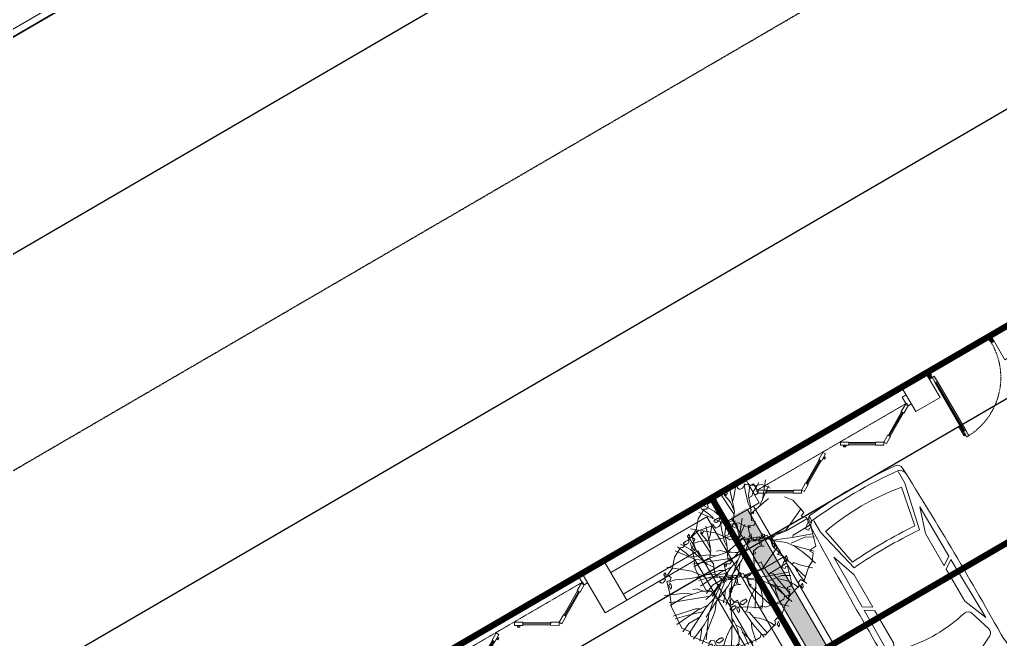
# Model space of a CAD drawing. Header units: millimetres. Extents: x 403824132 to 733479728, y 1974822364 to 2151530530.
# Drawn here: x 568540077 to 568555833, y 2063025188 to 2063035136 of the extents above; entities that cross this region are included whole.
import ezdxf

# ---------------------------------------------------------------- set-up
doc = ezdxf.new("R2010")
doc.units = ezdxf.units.MM
for name, pattern in [('ACAD_ISO10W100', [18.5, 12, -3, 0.5, -3]), ('CENTER', [3, 1.5, -0.5, 0.5, -0.5]), ('DASHDOT2', [0.5, 0.25, -0.125, 0, -0.125]), ('HIDDEN', [0.75, 0.5, -0.25])]:
    doc.linetypes.add(name, pattern=pattern)
for name, color, linetype, lineweight in [('A-NET THAY', 125, 'Continuous', 18), ('boDnv', 54, 'Continuous', 25), ('E- RANH GIOI', 1, 'CENTER', 13), ('E- THAY', 9, 'Continuous', 20), ('E- Tuong', 4, 'Continuous', 13), ('E-Manh', 251, 'Continuous', 13), ('E-NoiThat', 32, 'Continuous', 9), ('i_Cay', 114, 'Continuous', 13), ('i_Hatch', 250, 'Continuous', 13), ('LD-CUA', 146, 'Continuous', 13), ('LD-THAY', 9, 'Continuous', 13)]:
    doc.layers.add(name, color=color, linetype=linetype, lineweight=lineweight)
for name, color, linetype in [('ChiaLo', 128, 'CENTER'), ('datOBt', 42, 'Continuous'), ('datOlienke', 42, 'Continuous'), ('LogDg', 7, 'Continuous'), ('loKBT', 42, 'Continuous'), ('LoLK', 6, 'Continuous'), ('TimDg', 222, 'Continuous'), ('ViaHeS', 32, 'Continuous')]:
    doc.layers.add(name, color=color, linetype=linetype)
doc.styles.add('rms', font='romans.shx', dxfattribs={"width": 0.7, "bigfont": 'vns.shx'})
doc.linetypes.add('ADL', pattern='A,0.125,-0.15,["++",rms,S=0.5,R=0,X=0,Y=-0.2245],-1.35,1.125', length=2.75)

# ---------------------------------------------------------------- blocks, each defined once
blk = doc.blocks.new('CI1')
at = {"layer": 'A-NET THAY'}
for points in [[(0, 16332), (0, 18332), (-11000, 18332), (-11000, 3000), (-6081, -1106), (0, 0), (0, 3049)], [(-110, 16332), (-110, 18222), (-10890, 18222), (-10890, 3051), (-6050, -988), (-110, 92), (-110, 3049)]]:
    blk.add_lwpolyline(points, dxfattribs=at)
blk = doc.blocks.new('CUM CONG A10.9.9.1.8')
at = {"layer": 'A-NET THAY', "xscale": 0.001, "yscale": 0.001, "zscale": 0.001}
blk.add_blockref('CI1', (11, -18.332), dxfattribs=at)
blk = doc.blocks.new('MB CONG KHU A')
at = {"layer": 'LoLK', "rotation": 19.88421774950428}
blk.add_blockref('CUM CONG A10.9.9.1.8', (-49.402, 1.343), dxfattribs=at)
blk = doc.blocks.new('cd2400')
for p, q in [((433, 355), (125, 178)), ((643, 355), (951, 178)), ((1697, 355), (1389, 178)), ((1907, 355), (2215, 178))]:
    blk.add_line(p, q)
at = {"color": 251, "linetype": 'DASHDOT2'}
blk.add_line((2320, 100), (20, 100), dxfattribs=at)
for points in [[(538, 393), (443, 338), (423, 372), (518, 428)], [(538, 393), (633, 338), (653, 372), (558, 428)], [(1802, 393), (1707, 338), (1687, 372), (1782, 428)], [(1802, 393), (1897, 338), (1917, 372), (1822, 428)], [(-30, 0), (-30, 140), (20, 140), (20, 100), (30, 100), (30, 0)], [(40, 105), (135, 160), (115, 195), (20, 140)], [(1036, 105), (941, 160), (961, 195), (1056, 140)], [(1024, 166), (999, 181), (1006, 193), (1032, 179)], [(1304, 105), (1399, 160), (1379, 195), (1284, 140)], [(1316, 166), (1341, 181), (1334, 193), (1308, 179)], [(2300, 105), (2205, 160), (2225, 195), (2320, 140)], [(2370, 0), (2370, 140), (2320, 140), (2320, 100), (2310, 100), (2310, 0)]]:
    blk.add_lwpolyline(points, close=True)
at = {"color": 9}
for points in [[(440, 342), (133, 165), (118, 191), (425, 368)], [(636, 342), (943, 165), (958, 191), (651, 368)], [(1704, 342), (1397, 165), (1382, 191), (1689, 368)], [(1900, 342), (2207, 165), (2222, 191), (1915, 368)]]:
    blk.add_lwpolyline(points, close=True, dxfattribs=at)
blk = doc.blocks.new('mb-cay34')
for p, q in [((-76, 813), (254, 836)), ((118, 536), (49, 859)), ((137, 688), (95, 855)), ((148, 528), (175, 874)), ((247, 722), (308, 851)), ((254, 836), (357, 760)), ((-472, 722), (-472, 746)), ((-472, 746), (-468, 746)), ((-468, 722), (-472, 722)), ((-456, 783), (-468, 775)), ((-468, 746), (-468, 775)), ((-468, 698), (-468, 722)), ((-460, 698), (-468, 698)), ((-460, 693), (-460, 698)), ((-448, 693), (-460, 693)), ((-456, 783), (-452, 779)), ((-452, 779), (-448, 779)), ((-448, 779), (-448, 775)), ((-448, 775), (-444, 775)), ((-448, 698), (-448, 693)), ((-440, 698), (-448, 698)), ((-444, 775), (-440, 771)), ((-440, 771), (-436, 771)), ((-436, 710), (-440, 702)), ((-440, 702), (-440, 698)), ((-436, 771), (-436, 767)), ((-436, 767), (-432, 762)), ((-432, 718), (-436, 710)), ((-432, 762), (-428, 762)), ((-428, 746), (-432, 742)), ((-432, 742), (-432, 718)), ((-428, 762), (-428, 746)), ((-414, 692), (-247, 741)), ((-406, 642), (-414, 692)), ((-349, 698), (-364, 683)), ((-310, 698), (-349, 698)), ((-300, 688), (-310, 678)), ((-305, 703), (-300, 703)), ((-300, 703), (-300, 688)), ((-141, 547), (-262, 817)), ((-247, 741), (-76, 813)), ((68, 270), (-144, 813)), ((-106, 585), (-103, 817)), ((201, 471), (137, 688)), ((171, 395), (380, 802)), ((247, 524), (247, 722)), ((292, 323), (585, 703)), ((357, 760), (410, 787)), ((372, 547), (467, 775)), ((410, 787), (627, 620)), ((460, 646), (539, 711)), ((-368, 319), (-589, 589)), ((-536, 656), (-536, 652)), ((-528, 656), (-536, 656)), ((-504, 652), (-536, 652)), ((-536, 528), (-486, 639)), ((-516, 680), (-528, 668)), ((-528, 668), (-528, 656)), ((-483, 680), (-516, 680)), ((-504, 656), (-504, 652)), ((-492, 656), (-504, 656)), ((-487, 660), (-492, 660)), ((-492, 660), (-492, 656)), ((-483, 664), (-487, 664)), ((-487, 664), (-487, 660)), ((-486, 639), (-433, 612)), ((-475, 672), (-483, 664)), ((-479, 684), (-475, 684)), ((-475, 684), (-475, 672)), ((-433, 612), (-406, 642)), ((-376, 578), (-395, 673)), ((-285, 380), (-376, 578)), ((-373, 669), (-373, 664)), ((-364, 669), (-373, 669)), ((-335, 664), (-373, 664)), ((-364, 683), (-364, 669)), ((-335, 669), (-335, 664)), ((-320, 669), (-335, 669)), ((-320, 673), (-320, 669)), ((-315, 673), (-320, 673)), ((-315, 678), (-315, 673)), ((-310, 678), (-315, 678)), ((-53, 334), (-106, 585)), ((270, 410), (566, 627)), ((395, 597), (460, 646)), ((627, 620), (608, 574)), ((608, 574), (638, 532)), ((650, 616), (650, 640)), ((650, 640), (654, 640)), ((654, 616), (650, 616)), ((666, 677), (654, 669)), ((654, 640), (654, 669)), ((654, 591), (654, 616)), ((662, 591), (654, 591)), ((662, 587), (662, 591)), ((674, 587), (662, 587)), ((666, 677), (670, 673)), ((670, 673), (674, 673)), ((674, 673), (674, 669)), ((674, 669), (678, 669)), ((682, 591), (674, 591)), ((674, 591), (674, 587)), ((678, 669), (682, 665)), ((682, 665), (686, 665)), ((686, 604), (682, 596)), ((682, 596), (682, 591)), ((686, 665), (686, 660)), ((686, 660), (690, 656)), ((690, 612), (686, 604)), ((698, 568), (689, 568)), ((689, 568), (689, 563)), ((728, 563), (689, 563)), ((690, 656), (694, 656)), ((694, 640), (690, 636)), ((690, 636), (690, 612)), ((694, 656), (694, 640)), ((713, 597), (698, 582)), ((698, 582), (698, 568)), ((752, 597), (713, 597)), ((742, 568), (728, 568)), ((728, 568), (728, 563)), ((747, 572), (742, 572)), ((742, 572), (742, 568)), ((752, 577), (747, 577)), ((747, 577), (747, 572)), ((762, 587), (752, 577)), ((757, 602), (762, 602)), ((762, 602), (762, 587)), ((-729, 289), (-657, 429)), ((-657, 429), (-536, 528)), ((-84, 475), (-141, 547)), ((-114, 376), (-137, 433)), ((156, 467), (118, 536)), ((160, 372), (148, 528)), ((152, 190), (292, 464)), ((315, 445), (372, 547)), ((638, 532), (714, 544)), ((645, 444), (645, 473)), ((645, 473), (650, 473)), ((650, 444), (645, 444)), ((664, 517), (650, 507)), ((650, 473), (650, 507)), ((650, 415), (650, 444)), ((660, 415), (650, 415)), ((660, 410), (660, 415)), ((664, 517), (669, 512)), ((669, 512), (674, 512)), ((674, 512), (674, 507)), ((674, 507), (679, 507)), ((684, 415), (674, 415)), ((674, 415), (674, 410)), ((679, 507), (684, 503)), ((684, 503), (689, 503)), ((689, 430), (684, 420)), ((684, 420), (684, 415)), ((689, 503), (689, 498)), ((689, 498), (694, 493)), ((694, 439), (689, 430)), ((694, 493), (698, 493)), ((698, 473), (694, 468)), ((694, 468), (694, 439)), ((698, 493), (698, 473)), ((714, 544), (744, 471)), ((744, 471), (839, 327)), ((-623, 258), (-760, 319)), ((-479, 190), (-729, 376)), ((-714, 258), (-729, 289)), ((-239, 220), (-368, 319)), ((-209, 141), (-285, 380)), ((-53, 323), (-114, 376)), ((15, 217), (-53, 334)), ((61, 262), (76, 346)), ((122, 232), (171, 395)), ((133, 251), (270, 410)), ((167, 224), (292, 323)), ((528, 179), (828, 369)), ((674, 410), (660, 410)), ((839, 327), (870, 304)), ((858, 308), (843, 274)), ((-809, -46), (-763, 141)), ((-634, 179), (-771, 262)), ((-767, 209), (-725, 224)), ((-763, 141), (-767, 209)), ((-725, 224), (-714, 258)), ((-342, 80), (-634, 179)), ((-562, 239), (-623, 258)), ((-395, 68), (-479, 190)), ((-179, 194), (-239, 220)), ((-141, 34), (-209, 141)), ((-106, 46), (-179, 194)), ((-15, 84), (23, 152)), ((0, 57), (122, 232)), ((0, 0), (152, 190)), ((34, 182), (15, 217)), ((23, 152), (46, 213)), ((46, 213), (61, 262)), ((182, 19), (528, 179)), ((600, 156), (665, 122)), ((665, 122), (923, 144)), ((843, 274), (889, 228)), ((889, 228), (919, 11)), ((-744, 114), (-809, 122)), ((-729, 80), (-801, 68)), ((-494, 114), (-744, 114)), ((-589, 129), (-729, 80)), ((-403, 0), (-486, -65)), ((-384, 11), (-403, 0)), ((-391, 23), (-395, 68)), ((-300, 0), (-384, 11)), ((-266, 27), (-342, 80)), ((-224, 34), (-300, 0)), ((-137, 61), (-224, 34)), ((-72, 4), (-137, 61)), ((-110, 23), (-61, 19)), ((-42, -72), (-110, 23)), ((-57, -38), (-72, 4)), ((-61, 19), (-38, -15)), ((-42, -49), (-19, 8)), ((-19, 8), (-19, -42)), ((-4, -38), (-15, 84)), ((122, -19), (182, 19)), ((243, 30), (308, 19)), ((308, 19), (308, -34)), ((748, -8), (938, 30)), ((919, 11), (919, -46)), ((-456, -38), (-817, -19)), ((-775, -209), (-809, -46)), ((-513, -72), (-809, -171)), ((-756, -57), (-779, -72)), ((-779, -72), (-744, -72)), ((-744, -72), (-763, -110)), ((-706, -68), (-756, -57)), ((-631, -80), (-706, -68)), ((-623, -110), (-669, -156)), ((-524, -68), (-631, -80)), ((-486, -65), (-524, -68)), ((-114, -91), (-220, -122)), ((-220, -122), (-213, -152)), ((-99, -106), (-114, -91)), ((-104, -87), (-76, -56)), ((-55, -66), (-104, -87)), ((-8, -65), (-99, -106)), ((-38, -15), (-57, -38)), ((-50, -64), (-23, -102)), ((-48, -97), (20, -227)), ((-19, -42), (-27, -53)), ((-23, -84), (42, -213)), ((-23, -102), (3, -87)), ((-7, -61), (50, -182)), ((3, -87), (3, -140)), ((46, -152), (103, -137)), ((106, -114), (122, -19)), ((110, -91), (125, -34)), ((118, -152), (110, -91)), ((308, -34), (368, -23)), ((368, -23), (714, -53)), ((501, -46), (539, -91)), ((539, -91), (915, -163)), ((684, -42), (748, -8)), ((714, -53), (942, -95)), ((927, -122), (862, -327)), ((919, -46), (893, -72)), ((893, -72), (908, -122)), ((908, -122), (927, -122)), ((-669, -156), (-794, -266)), ((-775, -266), (-775, -209)), ((-748, -270), (-775, -266)), ((-718, -277), (-748, -270)), ((-258, -205), (-444, -296)), ((-349, -258), (-406, -566)), ((-220, -243), (-258, -205)), ((-213, -232), (-220, -243)), ((-213, -152), (-186, -194)), ((-198, -228), (-213, -232)), ((-186, -194), (-198, -228)), ((3, -140), (-19, -152)), ((-19, -152), (-4, -190)), ((3, -216), (-19, -247)), ((-19, -247), (0, -262)), ((42, -213), (-15, -243)), ((-4, -190), (34, -190)), ((0, -262), (22, -262)), ((34, -190), (3, -216)), ((30, -152), (15, -201)), ((19, -247), (27, -293)), ((27, -232), (76, -255)), ((50, -182), (88, -160)), ((76, -255), (72, -312)), ((88, -160), (125, -156)), ((125, -156), (141, -179)), ((-824, -339), (-820, -339)), ((-824, -363), (-824, -339)), ((-820, -363), (-824, -363)), ((-807, -302), (-820, -310)), ((-820, -339), (-820, -310)), ((-820, -387), (-820, -363)), ((-811, -387), (-820, -387)), ((-811, -391), (-811, -387)), ((-799, -391), (-811, -391)), ((-807, -302), (-803, -306)), ((-803, -306), (-799, -306)), ((-799, -306), (-799, -310)), ((-799, -310), (-795, -310)), ((-799, -387), (-799, -391)), ((-791, -387), (-799, -387)), ((-795, -310), (-791, -314)), ((-791, -314), (-787, -314)), ((-787, -375), (-791, -383)), ((-791, -383), (-791, -387)), ((-787, -314), (-787, -318)), ((-787, -318), (-783, -323)), ((-783, -367), (-787, -375)), ((-783, -323), (-779, -323)), ((-779, -339), (-783, -343)), ((-783, -343), (-783, -367)), ((-779, -323), (-779, -339)), ((-669, -342), (-756, -376)), ((-741, -391), (-714, -327)), ((-661, -486), (-741, -391)), ((-714, -327), (-718, -277)), ((-490, -285), (-669, -342)), ((-574, -342), (-669, -414)), ((-551, -380), (-596, -429)), ((-444, -296), (-574, -342)), ((-376, -403), (-558, -654)), ((-551, -334), (-551, -380)), ((-384, -281), (-490, -285)), ((27, -293), (91, -281)), ((91, -281), (57, -304)), ((57, -304), (99, -559)), ((72, -293), (110, -555)), ((72, -312), (84, -391)), ((84, -391), (95, -483)), ((87, -300), (137, -293)), ((91, -312), (129, -315)), ((91, -376), (91, -312)), ((129, -315), (254, -475)), ((129, -319), (156, -388)), ((137, -293), (209, -281)), ((148, -304), (213, -281)), ((156, -388), (235, -585)), ((213, -281), (809, -467)), ((555, -388), (547, -426)), ((847, -410), (703, -578)), ((817, -342), (801, -388)), ((801, -388), (847, -410)), ((862, -327), (817, -342)), ((857, -371), (857, -376)), ((865, -371), (857, -371)), ((889, -376), (857, -376)), ((877, -347), (865, -359)), ((865, -359), (865, -371)), ((910, -347), (877, -347)), ((889, -371), (889, -376)), ((901, -371), (889, -371)), ((901, -367), (901, -371)), ((906, -367), (901, -367)), ((906, -363), (906, -367)), ((910, -363), (906, -363)), ((918, -355), (910, -363)), ((914, -343), (918, -343)), ((918, -343), (918, -355)), ((-669, -414), (-733, -433)), ((-638, -513), (-669, -563)), ((-619, -589), (-661, -486)), ((-429, -486), (-653, -665)), ((-596, -429), (-638, -513)), ((254, -475), (323, -524)), ((292, -528), (319, -737)), ((323, -524), (555, -749)), ((547, -426), (615, -475)), ((615, -475), (741, -612)), ((-517, -661), (-619, -589)), ((99, -559), (-53, -893)), ((110, -555), (110, -886)), ((209, -608), (205, -897)), ((235, -589), (209, -608)), ((235, -585), (327, -848)), ((665, -650), (566, -726)), ((703, -578), (665, -650)), ((-213, -851), (-315, -772)), ((224, -802), (175, -855)), ((247, -821), (224, -802)), ((505, -802), (247, -878)), ((262, -832), (247, -821)), ((319, -737), (384, -855)), ((524, -696), (505, -734)), ((505, -734), (509, -764)), ((509, -764), (505, -802)), ((566, -726), (524, -696)), ((15, -897), (-213, -851)), ((38, -836), (15, -897)), ((53, -859), (38, -836)), ((91, -893), (53, -859)), ((160, -886), (91, -893)), ((119, -934), (109, -934)), ((109, -934), (109, -939)), ((148, -939), (109, -939)), ((133, -905), (119, -919)), ((119, -919), (119, -934)), ((172, -905), (133, -905)), ((162, -934), (148, -934)), ((148, -934), (148, -939)), ((175, -855), (160, -886)), ((167, -929), (162, -929)), ((162, -929), (162, -934)), ((172, -924), (167, -924)), ((167, -924), (167, -929)), ((182, -914), (172, -924)), ((177, -900), (182, -900)), ((182, -900), (182, -914)), ((243, -848), (262, -832)), ((247, -878), (243, -848))]:
    blk.add_line(p, q)
for centre, radius in [((154, -13), 15.3), ((-195, -136), 11.7), ((-343, -280), 11.7), ((217, -295), 11.7)]:
    blk.add_circle(centre, radius)
for centre, radius, start, end in [((1371, -208), 898, 129.3545, 152.6092), ((554, 627), 468, 262.5537, 314.3375), ((1052, 958), 883, 248.5622, 262.3516), ((1081, 207), 551, 215.15, 249.1841), ((648, -1520), 1117, 77.3352, 91.8505), ((1165, 1074), 1813, 242.8644, 255.3539)]:
    blk.add_arc(centre, radius, start, end)
blk = doc.blocks.new('MBT1 BT4')
at = {"layer": 'A-NET THAY'}
blk.add_lwpolyline([(7074737, 760880), (7070937, 760880), (7070937, 761610), (7069667, 761610), (7069667, 780150), (7087544, 780150), (7087373, 779210)], dxfattribs=at)
at = {"layer": 'E- RANH GIOI', "ltscale": 0.05, "const_width": 100}
blk.add_lwpolyline([(7068937, 760880), (7079781, 760880), (7085676, 765799), (7088418, 780880), (7068937, 780880)], close=True, dxfattribs=at)
at = {"layer": 'E- Tuong'}
blk.add_lwpolyline([(7070937, 760880), (7071337, 760880), (7071337, 761610), (7070937, 761610)], close=True, dxfattribs=at)
at = {"layer": 'LD-THAY'}
for points in [[(7068937, 780880), (7088418, 780880), (7085676, 765799), (7079781, 760880), (7068937, 760880), (7068937, 780880)], [(7070937, 761100), (7069157, 761100), (7069157, 780660), (7088155, 780660), (7087874, 779119)], [(7070937, 761500), (7069557, 761500), (7069557, 780260), (7087675, 780260), (7087481, 779191)]]:
    blk.add_lwpolyline(points, dxfattribs=at)
at = {"layer": 'i_Cay', "xscale": -1.142857142857142, "yscale": 1.142857142857142, "zscale": 1.142857142857142, "rotation": 270}
blk.add_blockref('mb-cay34', (7069441, 762150), dxfattribs=at)
at = {"layer": 'LD-CUA', "xscale": 1.250002037429185, "yscale": 1.250002037429185, "zscale": 1.250002037429185, "rotation": 359.9999999975612}
blk.add_blockref('cd2400', (7071375, 760880), dxfattribs=at)
blk = doc.blocks.new('BT-03')
at = {"layer": 'E- RANH GIOI', "ltscale": 0.05, "const_width": 100}
blk.add_lwpolyline([(7449059, 959879), (7451802, 974960), (7457696, 979879), (7534188, 979879), (7538872, 974889), (7536973, 944869), (7531658, 939879), (7450422, 939879), (7446317, 944798), (7449059, 959879)], dxfattribs=at)
at = {"layer": 'E- RANH GIOI', "color": 5, "ltscale": 0.05, "true_color": 0x0000fa, "const_width": 100}
blk.add_lwpolyline([(7452011, 959342), (7454559, 973353), (7458783, 976879), (7532889, 976879), (7535796, 973782), (7534054, 946244), (7530470, 942879), (7451826, 942879), (7449520, 945643)], close=True, dxfattribs=at)
at = {"layer": 'loKBT'}
blk.add_line((7481040, 979879), (7468540, 979879), dxfattribs=at)
for points in [[(7468540, 979879), (7457696, 979879), (7451802, 974960), (7449059, 959879), (7468540, 959879)], [(7481040, 979879), (7468540, 979879), (7468540, 959879), (7481040, 959879)], [(7468540, 959879), (7481040, 959879), (7481040, 979879), (7468540, 979879)]]:
    blk.add_lwpolyline(points, close=True, dxfattribs=at)
blk = doc.blocks.new('02PCAR01')
at = {"color": 0, "linetype": 'ByBlock'}
for p, q in [((-122.94, 26.61), (-92.48, 26.84)), ((-109.29, 22.08), (-122.94, 26.61)), ((-89.35, 22.08), (-92.48, 26.84)), ((-90.39, 26.87), (-54.31, 27.32)), ((-87.23, 22.08), (-90.39, 26.87)), ((-54.31, 27.32), (-67.5, 22.08)), ((-138, 26.03), (-145, 26.03)), ((-112.52, 20.16), (-138, 26.03)), ((-136.91, 23.5), (-115.59, 19.26)), ((-89.35, 22.08), (-109.29, 22.08)), ((-67.5, 22.08), (-87.23, 22.08)), ((-48.33, 25.72), (-60.01, 22.2)), ((-6, 20.97), (-40, 15.97)), ((-112.51, -20.11), (-138, -25.97)), ((-136.91, -23.36), (-115.59, -19.12)), ((-6, -20.97), (-40, -15.97)), ((-138, -25.97), (-145, -25.97)), ((-109.29, -21.95), (-122.94, -26.47)), ((-89.35, -21.95), (-109.29, -21.95)), ((-89.35, -21.95), (-92.48, -26.7)), ((-87.23, -21.95), (-90.39, -26.73)), ((-67.5, -21.95), (-87.23, -21.95)), ((-54.31, -27.18), (-67.5, -21.95)), ((-48.33, -25.52), (-60.01, -22)), ((-122.94, -26.47), (-92.48, -26.7)), ((-90.39, -26.73), (-54.31, -27.18))]:
    blk.add_line(p, q, dxfattribs=at)
for centre, radius, start, end in [((110.89, 0.1), 260.73, 174.2342, 185.7658), ((-145.41, 25.94), 3.14, 92.1119, 173.4899), ((111.89, 0.1), 258.76, 174.0142, 185.9858), ((-77.24, -1914.33), 1944.6, 88.89024, 92.01225), ((-141.57, 24.61), 4.6, 94.3987, 147.5288), ((-30.02, -77.69), 108.31, 76.6607, 96.5655), ((-8.86, 25.33), 3.14, 17.8179, 78.3942), ((-95.47, 0.91), 93.12, 343.0347, 15.8141), ((-5.75, 24.64), 3.14, 14.3452, 76.6607), ((-7.97, 0.1), 131.06, 169.6897, 190.3103), ((-59.14, 19.33), 3, 106.7984, 193.6631), ((-47.46, 22.85), 3, 31.1455, 106.7984), ((-87.12, 0.1), 48.72, 330.0774, 29.9226), ((-111.75, 0.91), 111.76, 346.3976, 12.667), ((146.01, 0.1), 262.31, 175.7971, 184.2029), ((147.71, 0.1), 261.01, 175.5919, 184.4407), ((-142.7, 0.1), 82.75, 347.0683, 12.9317), ((-59.14, -19.13), 3, 166.3369, 253.2016), ((-145.41, -25.74), 3.14, 186.5101, 267.8881), ((-47.46, -22.65), 3, 253.2016, 328.8545), ((-6.15, -24.54), 3.14, 283.1156, 344.5941), ((-77.24, 1914.53), 1944.6, 267.98775, 271.10976), ((-141.57, -24.41), 4.6, 212.4712, 265.6013), ((-30.02, 77.89), 108.31, 263.4345, 283.1156), ((-9.37, -25.23), 3.14, 281.3249, 340.8826)]:
    blk.add_arc(centre, radius, start, end, dxfattribs=at)
blk = doc.blocks.new('*U200')
h = blk.add_hatch(color=253)
h.dxf.hatch_style = 1
h.paths.add_polyline_path([(50, 100), (90, 100), (90, 0), (50, 0)])
h.paths.add_polyline_path([(50, 1000), (90, 1000), (90, 1100), (50, 1100)])
h = blk.add_hatch(color=254)
h.dxf.hatch_style = 1
h.paths.add_polyline_path([(22, 895), (22, 1064), (50, 1064), (50, 1036), (27, 1036), (27, 895)])
h = blk.add_hatch(color=254)
h.dxf.hatch_style = 1
h.paths.add_polyline_path([(90, 100), (50, 100), (50, 1000), (90, 1000)])
h = blk.add_hatch(color=253)
h.dxf.hatch_style = 1
h.paths.add_polyline_path([(0, 0), (50, 0), (50, -40), (60, -40), (60, -110), (0, -110)])
h = blk.add_hatch(color=253)
h.dxf.hatch_style = 1
h.paths.add_polyline_path([(1200, 0), (1150, 0), (1150, -40), (1140, -40), (1140, -110), (1200, -110)])
for p, q in [((70, 100), (70, 1000)), ((90, 1000), (90, 100))]:
    blk.add_line(p, q)
for points in [[(50, 1000), (90, 1000), (90, 1100), (50, 1100), (50, 1000)], [(50, 1003), (50, 100)], [(50, 100), (90, 100), (90, 0), (50, 0), (50, 100)]]:
    blk.add_lwpolyline(points)
for points in [[(22, 895), (22, 1064), (50, 1064), (50, 1036), (27, 1036), (27, 895)], [(90, 100), (50, 100), (50, 1000), (90, 1000)], [(0, 0), (50, 0), (50, -40), (60, -40), (60, -110), (0, -110)], [(1200, 0), (1150, 0), (1150, -40), (1140, -40), (1140, -110), (1200, -110)]]:
    blk.add_lwpolyline(points, close=True)
at = {"linetype": 'HIDDEN', "ltscale": 30}
blk.add_arc((50, 0), 1100, 0, 90, dxfattribs=at)
blk = doc.blocks.new('SAN VUON BT A-BT1')
at = {"layer": 'i_Hatch', "true_color": 0x46cb3a, "transparency": 33554687}
h = blk.add_hatch(dxfattribs=at)
h.set_pattern_fill('CROSS', color=95, scale=300, double=1)
h.set_pattern_definition([(0, (2832.47, -202892.13), (75, 75), [37.5, -112.5]), (90, (2851.22, -202910.88), (-75, 75), [37.5, -112.5])])
h.paths.add_polyline_path([(7163777, 841297), (7151497, 841297), (7151497, 841007), (7163487, 841007), (7163487, 821857), (7163777, 821857)])
h.paths.add_polyline_path([(7158157, 822152), (7151787, 822152), (7151787, 839437), (7151497, 839437), (7151497, 821857), (7151497, 821517), (7158157, 821517)])
at = {"layer": 'E- RANH GIOI', "ltscale": 0.1, "const_width": 100}
blk.add_lwpolyline([(7151387, 821437), (7163887, 821437), (7163887, 841437), (7151387, 841437)], close=True, dxfattribs=at)
at = {"layer": 'E-Manh'}
for p, q in [((7163377, 821887), (7163377, 840927)), ((7163487, 821887), (7163487, 841037))]:
    blk.add_line(p, q, dxfattribs=at)
blk.add_lwpolyline([(7163777, 821887), (7163777, 841327)], dxfattribs=at)
for points in [[(7158717, 821437), (7158267, 821437), (7158267, 821887), (7158717, 821887)], [(7160368, 821437), (7159918, 821437), (7159918, 821887), (7160368, 821887)], [(7163887, 821437), (7163268, 821437), (7163268, 821887), (7163887, 821887)]]:
    blk.add_lwpolyline(points, close=True, dxfattribs=at)
at = {"layer": 'E-NoiThat', "xscale": -30.03147058763129, "yscale": 30.03147058763129, "zscale": 30.03147058763129, "rotation": 270}
blk.add_blockref('02PCAR01', (7161874, 826931), dxfattribs=at)
at = {"layer": 'i_Cay', "xscale": -1.142857142857142, "yscale": 1.142857142857142, "zscale": 1.142857142857142, "rotation": 270}
blk.add_blockref('mb-cay34', (7163754, 822367), dxfattribs=at)
blk.add_blockref('mb-cay34', (7163754, 822367), dxfattribs=at)
at = {"layer": 'LD-CUA', "xscale": -1}
blk.add_blockref('*U200', (7159918, 821547), dxfattribs=at)
at = {"layer": 'LD-CUA', "xscale": 1.208333333333333, "yscale": 1.208333333333333, "zscale": 1.208333333333333}
blk.add_blockref('cd2400', (7160405, 821577), dxfattribs=at)
blk = doc.blocks.new('MBT1 BT1')
at = {"layer": 'E- RANH GIOI', "ltscale": 0.1, "const_width": 100}
blk.add_lwpolyline([(7075416, 1014867), (7087916, 1014867), (7087916, 1034867), (7075416, 1034867)], close=True, dxfattribs=at)
at = {"layer": 'E- THAY'}
blk.add_blockref('SAN VUON BT A-BT1', (-75971, 193431), dxfattribs=at)
blk = doc.blocks.new('cum t1 dh i')
at = {"layer": 'A-NET THAY', "xscale": 0.001, "yscale": 0.001, "zscale": 0.001}
blk.add_blockref('CI1', (11, -18.332), dxfattribs=at)
blk = doc.blocks.new('NEN I02')
at = {"layer": 'datOlienke'}
blk.add_lwpolyline([(4.105, 4.919), (0, 0), (-122.664, 0), (-127.984, 4.99), (-129.908, 35.01), (-125.228, 40), (-7.274, 40), (-1.379, 35.081)], close=True, dxfattribs=at)
at = {"layer": 'LoLK'}
blk.add_lwpolyline([(-15.332, 11), (-15.332, 0), (0, 0), (4.105, 4.919), (3, 11)], close=True, dxfattribs=at)

msp = doc.modelspace()

# ---------------------------------------------------------------- linework, layer by layer
at = {"layer": 'boDnv', "color": 10, "linetype": 'ADL', "ltscale": 0.25, "elevation": 0}
msp.add_lwpolyline([(568608258, 2063059497), (568614006, 2063057781), (568627134, 2063031532), (568625269, 2063025284), (568555567, 2062984731), (568550407, 2062986605), (568540228, 2063014746), (568542610, 2063021303)], close=True, dxfattribs=at)
at = {"layer": 'ChiaLo', "ltscale": 5, "elevation": 0}
msp.add_lwpolyline([(568571378, 2062992769), (568551195, 2063027459)], dxfattribs=at)
at = {"layer": 'datOBt', "elevation": 0}
msp.add_lwpolyline([(568608129, 2063060583), (568614709, 2063058619), (568628209, 2063031626), (568626117, 2063024616), (568555665, 2062983627), (568549623, 2062985822), (568539161, 2063014747), (568541791, 2063021988)], close=True, dxfattribs=at)
at = {"layer": 'datOlienke', "elevation": 0}
msp.add_lwpolyline([(568537629, 2063033496), (568531586, 2063035691), (568489725, 2063151428), (568492618, 2063158150), (568520287, 2063170211), (568526592, 2063167498), (568566845, 2063056204), (568564215, 2063048964)], close=True, dxfattribs=at)
at = {"layer": 'LogDg', "elevation": 0}
for points in [[(568518780, 2063172840), (568488364, 2063159587, 0.395629), (568484022, 2063149498), (568525773, 2063034064, 0.467936), (568537358, 2063029856), (568566446, 2063046779, 0.362457), (568569958, 2063056447), (568529535, 2063168211, 0.433046)], [(568631039, 2063032697), (568617548, 2063059672, 0.432836), (568606332, 2063063020), (568536915, 2063022633, 0.362457), (568533404, 2063012965), (568543809, 2062984195, 0.467936), (568555394, 2062979987), (568627897, 2063022169, 0.395833)]]:
    msp.add_lwpolyline(points, format="xyb", close=True, dxfattribs=at)
at = {"layer": 'loKBT', "elevation": 0}
for points in [[(568562036, 2063033766), (568551195, 2063027459), (568561287, 2063010114), (568572127, 2063016421)], [(568551195, 2063027459), (568541791, 2063021988), (568539161, 2063014747), (568544392, 2063000285), (568561287, 2063010114)]]:
    msp.add_lwpolyline(points, close=True, dxfattribs=at)
at = {"layer": 'LoLK', "elevation": 0}
msp.add_lwpolyline([(568536733, 2063053911), (568526354, 2063050157), (568531586, 2063035691), (568537629, 2063033496), (568542989, 2063036614)], close=True, dxfattribs=at)
at = {"layer": 'TimDg', "linetype": 'ACAD_ISO10W100', "ltscale": 0.75, "elevation": 0}
msp.add_lwpolyline([(568168528, 2062897313), (568512994, 2063012915, 0.050829), (568518554, 2063015433), (568751846, 2063151162)], format="xyb", dxfattribs=at)
at = {"layer": 'ViaHeS', "elevation": 0}
for points in [[(568537629, 2063033496), (568531586, 2063035691), (568489725, 2063151428), (568492618, 2063158150), (568520287, 2063170211), (568526592, 2063167498), (568566845, 2063056204), (568564215, 2063048964)], [(568608129, 2063060583), (568614709, 2063058619), (568628209, 2063031626), (568626117, 2063024616), (568555665, 2062983627), (568549623, 2062985822), (568539161, 2063014747), (568541791, 2063021988)]]:
    msp.add_lwpolyline(points, close=True, dxfattribs=at)

# ---------------------------------------------------------------- block references
at = {"layer": 'E- THAY', "xscale": 1.003354102868895, "yscale": 1.003354102868895, "zscale": 1.003354102868895, "rotation": 210.190698182552}
msp.add_blockref('MBT1 BT4', (574297857, 2067254084, 0), dxfattribs=at)

# ---------------------------------------------------------------- next in the draw order: block references
at = {"layer": 'LoLK', "xscale": 1003.354102868896, "yscale": 1003.354102868896, "zscale": 1003.354102868896, "rotation": 19.88421776432239}
msp.add_blockref('cum t1 dh i', (568526353, 2063050156, 0), dxfattribs=at)

# ---------------------------------------------------------------- next in the draw order: block references
at = {"layer": 'loKBT', "xscale": 1.003354102868896, "yscale": 1.003354102868896, "zscale": 1.003354102868896, "rotation": 30.1906983248881}
msp.add_blockref('BT-03', (562568476, 2058409280, 0), dxfattribs=at)
at = {"layer": 'LoLK', "xscale": 1003.354102868895, "yscale": 1003.354102868895, "zscale": 1003.354102868895}
msp.add_blockref('MB CONG KHU A', (568575921, 2063048810, 0), dxfattribs=at)
at = {"layer": 'LoLK', "xscale": 1003.354102868896, "yscale": 1003.354102868896, "zscale": 1003.354102868896, "rotation": 289.8842788556047}
msp.add_blockref('NEN I02', (568531586, 2063035691, 0), dxfattribs=at)

# ---------------------------------------------------------------- next in the draw order: block references
at = {"layer": 'LD-THAY', "xscale": 1.003354102868896, "yscale": 1.003354102868896, "zscale": 1.003354102868896, "rotation": 210.1906985033857}
msp.add_blockref('MBT1 BT1', (574186162, 2067483933, 0), dxfattribs=at)

# ---------------------------------------------------------------- next in the draw order: block references
at = {"layer": 'E- THAY', "xscale": 1.003354102868895, "yscale": 1.003354102868895, "zscale": 1.003354102868895, "rotation": 210.190698182552}
msp.add_blockref('MBT1 BT4', (574297857, 2067254084, 0), dxfattribs=at)
at = {"layer": 'loKBT', "xscale": 1.003354102868896, "yscale": 1.003354102868896, "zscale": 1.003354102868896, "rotation": 30.1906983248881}
msp.add_blockref('BT-03', (562568476, 2058409280, 0), dxfattribs=at)

# ---------------------------------------------------------------- next in the draw order: block references
at = {"layer": 'LD-THAY', "xscale": 1.003354102868896, "yscale": 1.003354102868896, "zscale": 1.003354102868896, "rotation": 210.1906985033857}
msp.add_blockref('MBT1 BT1', (574186162, 2067483933, 0), dxfattribs=at)

doc.saveas('drawing.dxf')
